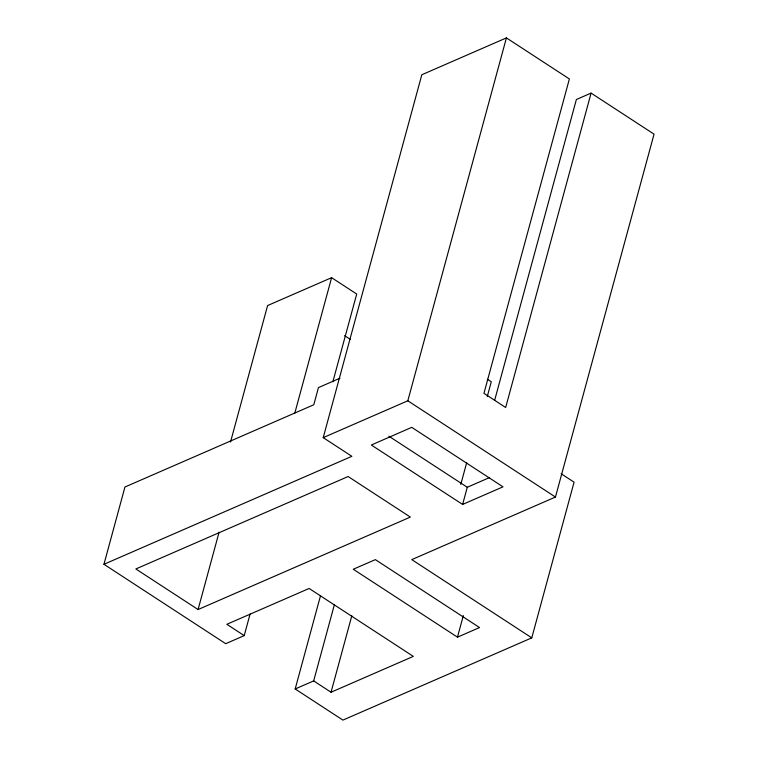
<?xml version="1.0" encoding="UTF-8"?>
<svg xmlns="http://www.w3.org/2000/svg" width="758" height="758" viewBox="0 0 758 758"><rect width="100%" height="100%" fill="white"/><g stroke="black" fill="none" stroke-linecap="round" stroke-linejoin="round"><path stroke-width="1.14" d="M250.083 614.018L244.218 635.621L225.713 643.684L103.95 564.293L124.947 487.006L313.784 404.763L318.455 387.594L339.935 378.233M230.517 442.037L267.602 305.55L331.606 277.674L356.705 294.038L332.876 381.748M198.075 609.536L410.353 517.089L348.121 476.517L135.843 568.964L198.075 609.536L219.071 532.258M294.777 413.224L331.606 277.674M103.95 564.293L351.873 456.316L323.221 437.641L421.818 74.748L506.41 37.9L569.381 78.955L483.964 393.326L505.671 407.482L591.088 93.101L654.05 134.157L555.453 497.049L411.774 559.622L531.775 637.857L574.071 482.173L561.176 473.769M531.775 637.857L342.929 720.1L295.175 688.965L320.511 595.722M295.175 688.965L313.679 680.911L334.373 604.723M323.221 437.641L407.823 400.793L506.41 37.9M313.679 680.911L331.038 692.234L351.816 615.761M460.798 484.381L466.663 462.778M487.261 396.586L491.279 381.776L487.366 379.218M462.617 504.43L502.999 486.844L411.727 427.341L371.344 445.022L462.617 504.43L467.279 487.261L489.592 477.54M494.671 400.224L576.374 99.506L591.088 93.101M457.472 637.165L479.539 627.558L375.352 559.631L353.275 569.239L457.472 637.165L463.337 615.572M331.038 692.234L413.328 656.39L309.141 588.464L226.85 624.298L244.218 635.621M388.911 436.238L467.279 487.261M344.615 335.642L350.518 339.489M407.823 400.793L555.453 497.049"/></g></svg>
